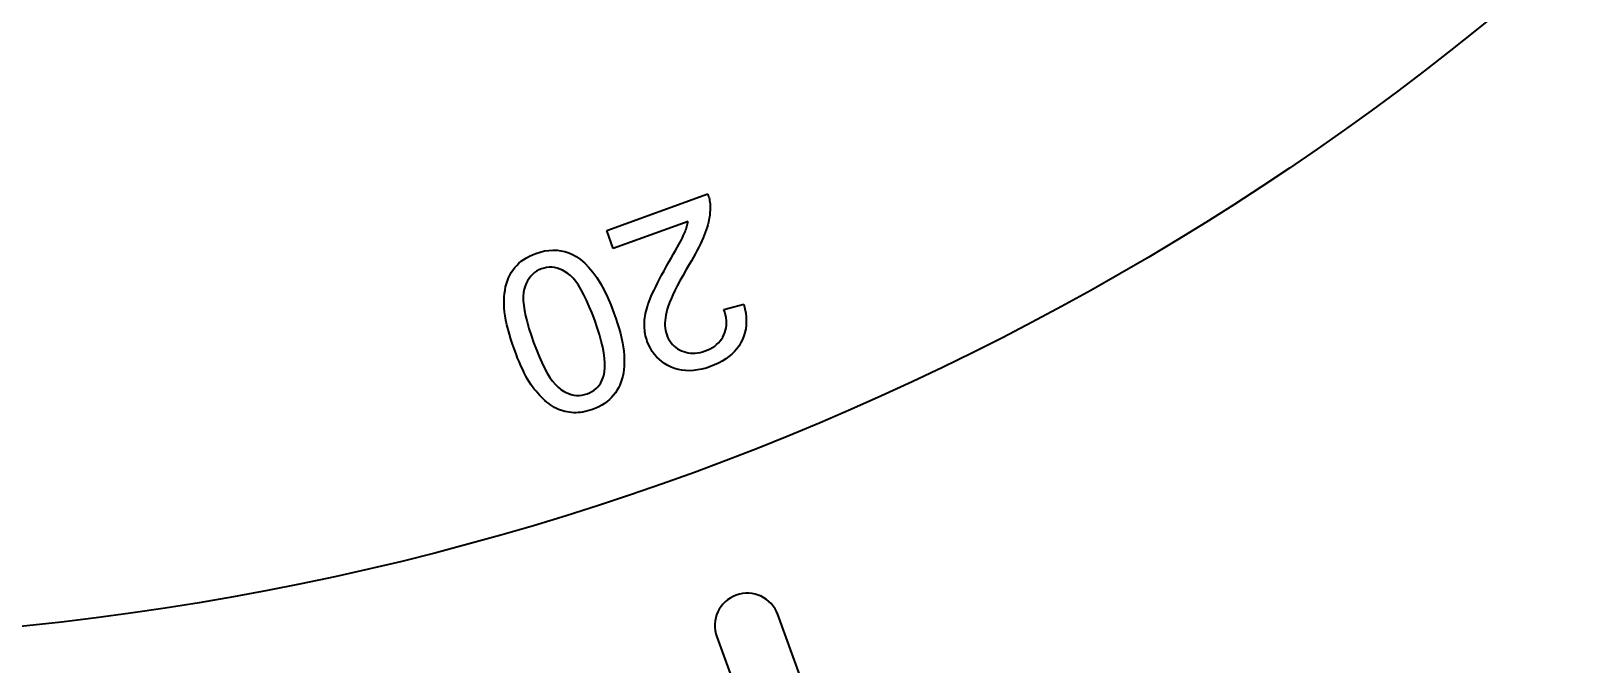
# Model space of a CAD drawing. Extents: x 0 to 297, y 0 to 210.
# Drawn here: x 227.31 to 251.05, y 55.63 to 65.37 of the extents above; entities that cross this region are included whole.
import ezdxf

# ---------------------------------------------------------------- set-up
doc = ezdxf.new("R2010")
doc.units = 0

msp = doc.modelspace()

# ---------------------------------------------------------------- linework, layer by layer
at = {"color": 7, "lineweight": 35, "ltscale": 0.041311}
msp.add_line((236.164, 62.297), (237.717, 62.862), dxfattribs=at)
at = {"color": 7, "lineweight": 35, "ltscale": 0.000552518}
msp.add_line((237.717, 62.862), (237.725, 62.841), dxfattribs=at)
at = {"color": 7, "lineweight": 35, "ltscale": 0.000547908}
msp.add_line((237.725, 62.841), (237.731, 62.82), dxfattribs=at)
at = {"color": 7, "lineweight": 35, "ltscale": 0.000544418}
msp.add_line((237.731, 62.82), (237.738, 62.799), dxfattribs=at)
at = {"color": 7, "lineweight": 35, "ltscale": 0.000542539}
msp.add_line((237.738, 62.799), (237.743, 62.778), dxfattribs=at)
at = {"color": 7, "lineweight": 35, "ltscale": 0.000540603}
msp.add_line((237.743, 62.778), (237.747, 62.757), dxfattribs=at)
at = {"color": 7, "lineweight": 35, "ltscale": 0.000540308}
msp.add_line((237.747, 62.757), (237.751, 62.736), dxfattribs=at)
at = {"color": 7, "lineweight": 35, "ltscale": 0.000540345}
msp.add_line((237.751, 62.736), (237.753, 62.714), dxfattribs=at)
at = {"color": 7, "lineweight": 35, "ltscale": 0.000541812}
msp.add_line((237.753, 62.714), (237.755, 62.693), dxfattribs=at)
at = {"color": 7, "lineweight": 35, "ltscale": 0.000543314}
msp.add_line((237.755, 62.693), (237.756, 62.671), dxfattribs=at)
at = {"color": 7, "lineweight": 35, "ltscale": 0.000981733}
msp.add_line((237.736, 62.464), (237.728, 62.425), dxfattribs=at)
at = {"color": 7, "lineweight": 35, "ltscale": 0.000963813}
msp.add_line((237.743, 62.502), (237.736, 62.464), dxfattribs=at)
at = {"color": 7, "lineweight": 35, "ltscale": 0.000948285}
msp.add_line((237.748, 62.539), (237.743, 62.502), dxfattribs=at)
at = {"color": 7, "lineweight": 35, "ltscale": 0.000932466}
msp.add_line((237.752, 62.576), (237.748, 62.539), dxfattribs=at)
at = {"color": 7, "lineweight": 35, "ltscale": 0.000919142}
msp.add_line((237.755, 62.613), (237.752, 62.576), dxfattribs=at)
at = {"color": 7, "lineweight": 35, "ltscale": 0.000906828}
msp.add_line((237.756, 62.649), (237.755, 62.613), dxfattribs=at)
at = {"color": 7, "lineweight": 35, "ltscale": 0.000545981}
msp.add_line((237.756, 62.671), (237.756, 62.649), dxfattribs=at)
at = {"color": 7, "lineweight": 35, "ltscale": 0.007375}
msp.add_line((236.265, 62.019), (236.164, 62.297), dxfattribs=at)
at = {"color": 7, "lineweight": 35, "ltscale": 0.030653}
msp.add_line((237.417, 62.439), (236.265, 62.019), dxfattribs=at)
at = {"color": 7, "lineweight": 35, "ltscale": 0.000754195}
msp.add_line((237.329, 62.188), (237.342, 62.215), dxfattribs=at)
at = {"color": 7, "lineweight": 35, "ltscale": 0.000630624}
msp.add_line((237.342, 62.215), (237.352, 62.238), dxfattribs=at)
at = {"color": 7, "lineweight": 35, "ltscale": 0.000565816}
msp.add_line((237.352, 62.238), (237.361, 62.259), dxfattribs=at)
at = {"color": 7, "lineweight": 35, "ltscale": 0.000556462}
msp.add_line((237.361, 62.259), (237.369, 62.28), dxfattribs=at)
at = {"color": 7, "lineweight": 35, "ltscale": 0.000547475}
msp.add_line((237.369, 62.28), (237.377, 62.3), dxfattribs=at)
at = {"color": 7, "lineweight": 35, "ltscale": 0.000539536}
msp.add_line((237.377, 62.3), (237.384, 62.321), dxfattribs=at)
at = {"color": 7, "lineweight": 35, "ltscale": 0.000531502}
msp.add_line((237.384, 62.321), (237.391, 62.341), dxfattribs=at)
at = {"color": 7, "lineweight": 35, "ltscale": 0.000522651}
msp.add_line((237.391, 62.341), (237.397, 62.361), dxfattribs=at)
at = {"color": 7, "lineweight": 35, "ltscale": 0.000514954}
msp.add_line((237.397, 62.361), (237.403, 62.38), dxfattribs=at)
at = {"color": 7, "lineweight": 35, "ltscale": 0.000508163}
msp.add_line((237.403, 62.38), (237.408, 62.4), dxfattribs=at)
at = {"color": 7, "lineweight": 35, "ltscale": 0.000499722}
msp.add_line((237.408, 62.4), (237.413, 62.42), dxfattribs=at)
at = {"color": 7, "lineweight": 35, "ltscale": 0.000493682}
msp.add_line((237.413, 62.42), (237.417, 62.439), dxfattribs=at)
at = {"color": 7, "lineweight": 35, "ltscale": 0.001164}
for p, q in [((237.664, 62.227), (237.646, 62.184)), ((236.345, 59.88), (236.322, 59.839)), ((236.239, 59.729), (236.205, 59.697))]:
    msp.add_line(p, q, dxfattribs=at)
at = {"color": 7, "lineweight": 35, "ltscale": 0.001103}
msp.add_line((237.68, 62.268), (237.664, 62.227), dxfattribs=at)
at = {"color": 7, "lineweight": 35, "ltscale": 0.001063}
for p, q in [((237.694, 62.308), (237.68, 62.268)), ((237.999, 60.957), (237.991, 60.999))]:
    msp.add_line(p, q, dxfattribs=at)
at = {"color": 7, "lineweight": 35, "ltscale": 0.001041}
for p, q in [((237.707, 62.347), (237.694, 62.308)), ((235.16, 61.708), (235.122, 61.692))]:
    msp.add_line(p, q, dxfattribs=at)
at = {"color": 7, "lineweight": 35, "ltscale": 0.00102}
msp.add_line((237.718, 62.387), (237.707, 62.347), dxfattribs=at)
at = {"color": 7, "lineweight": 35, "ltscale": 0.001001}
msp.add_line((237.728, 62.425), (237.718, 62.387), dxfattribs=at)
at = {"color": 7, "lineweight": 35, "ltscale": 0.001703}
msp.add_line((235.141, 61.967), (235.208, 61.983), dxfattribs=at)
at = {"color": 7, "lineweight": 35, "ltscale": 0.001646}
msp.add_line((235.208, 61.983), (235.273, 61.993), dxfattribs=at)
at = {"color": 7, "lineweight": 35, "ltscale": 0.001601}
for p, q in [((235.273, 61.993), (235.337, 61.997)), ((237.497, 61.888), (237.466, 61.832))]:
    msp.add_line(p, q, dxfattribs=at)
at = {"color": 7, "lineweight": 35, "ltscale": 0.001571}
msp.add_line((235.337, 61.997), (235.4, 61.995), dxfattribs=at)
at = {"color": 7, "lineweight": 35, "ltscale": 0.001554}
msp.add_line((235.4, 61.995), (235.461, 61.987), dxfattribs=at)
at = {"color": 7, "lineweight": 35, "ltscale": 0.001552}
msp.add_line((235.461, 61.987), (235.522, 61.973), dxfattribs=at)
at = {"color": 7, "lineweight": 35, "ltscale": 0.001564}
msp.add_line((235.522, 61.973), (235.581, 61.953), dxfattribs=at)
at = {"color": 7, "lineweight": 35, "ltscale": 0.001495}
msp.add_line((237.193, 61.938), (237.222, 61.99), dxfattribs=at)
at = {"color": 7, "lineweight": 35, "ltscale": 0.00137}
msp.add_line((237.222, 61.99), (237.249, 62.038), dxfattribs=at)
at = {"color": 7, "lineweight": 35, "ltscale": 0.001248}
msp.add_line((237.249, 62.038), (237.273, 62.082), dxfattribs=at)
at = {"color": 7, "lineweight": 35, "ltscale": 0.001123}
msp.add_line((237.273, 62.082), (237.294, 62.121), dxfattribs=at)
at = {"color": 7, "lineweight": 35, "ltscale": 0.001}
msp.add_line((237.294, 62.121), (237.313, 62.157), dxfattribs=at)
at = {"color": 7, "lineweight": 35, "ltscale": 0.00087714}
msp.add_line((237.313, 62.157), (237.329, 62.188), dxfattribs=at)
at = {"color": 7, "lineweight": 35, "ltscale": 0.001474}
for p, q in [((237.555, 61.994), (237.527, 61.942)), ((238.088, 60.397), (238.043, 60.359))]:
    msp.add_line(p, q, dxfattribs=at)
at = {"color": 7, "lineweight": 35, "ltscale": 0.001411}
msp.add_line((237.581, 62.044), (237.555, 61.994), dxfattribs=at)
at = {"color": 7, "lineweight": 35, "ltscale": 0.001349}
for p, q in [((237.604, 62.092), (237.581, 62.044)), ((235.024, 61.926), (235.074, 61.945))]:
    msp.add_line(p, q, dxfattribs=at)
at = {"color": 7, "lineweight": 35, "ltscale": 0.001286}
msp.add_line((237.626, 62.139), (237.604, 62.092), dxfattribs=at)
at = {"color": 7, "lineweight": 35, "ltscale": 0.001225}
msp.add_line((237.646, 62.184), (237.626, 62.139), dxfattribs=at)
at = {"color": 7, "lineweight": 35, "ltscale": 0.001159}
for p, q in [((234.75, 61.727), (234.781, 61.762)), ((234.697, 61.651), (234.723, 61.69))]:
    msp.add_line(p, q, dxfattribs=at)
at = {"color": 7, "lineweight": 35, "ltscale": 0.001168}
msp.add_line((234.781, 61.762), (234.815, 61.794), dxfattribs=at)
at = {"color": 7, "lineweight": 35, "ltscale": 0.001184}
msp.add_line((234.815, 61.794), (234.851, 61.825), dxfattribs=at)
at = {"color": 7, "lineweight": 35, "ltscale": 0.001206}
msp.add_line((234.851, 61.825), (234.89, 61.853), dxfattribs=at)
at = {"color": 7, "lineweight": 35, "ltscale": 0.001234}
for p, q in [((234.89, 61.853), (234.932, 61.879)), ((236.849, 61.288), (236.869, 61.333))]:
    msp.add_line(p, q, dxfattribs=at)
at = {"color": 7, "lineweight": 35, "ltscale": 0.001269}
msp.add_line((234.932, 61.879), (234.976, 61.904), dxfattribs=at)
at = {"color": 7, "lineweight": 35, "ltscale": 0.001306}
msp.add_line((234.976, 61.904), (235.024, 61.926), dxfattribs=at)
at = {"color": 7, "lineweight": 35, "ltscale": 0.001771}
msp.add_line((235.074, 61.945), (235.141, 61.967), dxfattribs=at)
at = {"color": 7, "lineweight": 35, "ltscale": 0.001006}
for p, q in [((235.28, 61.732), (235.24, 61.729)), ((235.053, 61.65), (235.023, 61.623)), ((235.086, 61.673), (235.053, 61.65))]:
    msp.add_line(p, q, dxfattribs=at)
at = {"color": 7, "lineweight": 35, "ltscale": 0.001005}
msp.add_line((235.32, 61.732), (235.28, 61.732), dxfattribs=at)
at = {"color": 7, "lineweight": 35, "ltscale": 0.001015}
for p, q in [((235.361, 61.727), (235.32, 61.732)), ((235.701, 59.762), (235.742, 59.762))]:
    msp.add_line(p, q, dxfattribs=at)
at = {"color": 7, "lineweight": 35, "ltscale": 0.001591}
msp.add_line((235.581, 61.953), (235.639, 61.928), dxfattribs=at)
at = {"color": 7, "lineweight": 35, "ltscale": 0.001632}
msp.add_line((235.639, 61.928), (235.696, 61.896), dxfattribs=at)
at = {"color": 7, "lineweight": 35, "ltscale": 0.002032}
msp.add_line((235.696, 61.896), (235.763, 61.85), dxfattribs=at)
at = {"color": 7, "lineweight": 35, "ltscale": 0.002132}
msp.add_line((235.763, 61.85), (235.828, 61.794), dxfattribs=at)
at = {"color": 7, "lineweight": 35, "ltscale": 0.002251}
msp.add_line((235.828, 61.794), (235.891, 61.73), dxfattribs=at)
at = {"color": 7, "lineweight": 35, "ltscale": 0.002001}
msp.add_line((237.046, 61.678), (237.085, 61.748), dxfattribs=at)
at = {"color": 7, "lineweight": 35, "ltscale": 0.002111}
msp.add_line((237.085, 61.748), (237.126, 61.821), dxfattribs=at)
at = {"color": 7, "lineweight": 35, "ltscale": 0.001741}
msp.add_line((237.126, 61.821), (237.161, 61.882), dxfattribs=at)
at = {"color": 7, "lineweight": 35, "ltscale": 0.001618}
for p, q in [((237.161, 61.882), (237.193, 61.938)), ((237.941, 60.29), (237.884, 60.259))]:
    msp.add_line(p, q, dxfattribs=at)
at = {"color": 7, "lineweight": 35, "ltscale": 0.002562}
msp.add_line((237.432, 61.775), (237.38, 61.686), dxfattribs=at)
at = {"color": 7, "lineweight": 35, "ltscale": 0.001665}
for p, q in [((237.466, 61.832), (237.432, 61.775)), ((238.289, 61.095), (238.301, 61.029))]:
    msp.add_line(p, q, dxfattribs=at)
at = {"color": 7, "lineweight": 35, "ltscale": 0.001537}
msp.add_line((237.527, 61.942), (237.497, 61.888), dxfattribs=at)
at = {"color": 7, "lineweight": 35, "ltscale": 0.001208}
msp.add_line((234.623, 61.478), (234.638, 61.524), dxfattribs=at)
at = {"color": 7, "lineweight": 35, "ltscale": 0.00119}
msp.add_line((234.638, 61.524), (234.655, 61.568), dxfattribs=at)
at = {"color": 7, "lineweight": 35, "ltscale": 0.001175}
msp.add_line((234.655, 61.568), (234.675, 61.61), dxfattribs=at)
at = {"color": 7, "lineweight": 35, "ltscale": 0.001166}
for p, q in [((234.675, 61.61), (234.697, 61.651)), ((234.999, 59.932), (234.974, 59.971))]:
    msp.add_line(p, q, dxfattribs=at)
at = {"color": 7, "lineweight": 35, "ltscale": 0.001155}
for p, q in [((234.723, 61.69), (234.75, 61.727)), ((236.269, 59.764), (236.239, 59.729))]:
    msp.add_line(p, q, dxfattribs=at)
at = {"color": 7, "lineweight": 35, "ltscale": 0.001112}
msp.add_line((234.948, 61.524), (234.928, 61.484), dxfattribs=at)
at = {"color": 7, "lineweight": 35, "ltscale": 0.00107}
msp.add_line((234.97, 61.561), (234.948, 61.524), dxfattribs=at)
at = {"color": 7, "lineweight": 35, "ltscale": 0.001038}
msp.add_line((234.995, 61.594), (234.97, 61.561), dxfattribs=at)
at = {"color": 7, "lineweight": 35, "ltscale": 0.001016}
msp.add_line((235.023, 61.623), (234.995, 61.594), dxfattribs=at)
at = {"color": 7, "lineweight": 35, "ltscale": 0.001019}
msp.add_line((235.122, 61.692), (235.086, 61.673), dxfattribs=at)
at = {"color": 7, "lineweight": 35, "ltscale": 0.001042}
for p, q in [((235.2, 61.721), (235.16, 61.708)), ((235.104, 59.795), (235.078, 59.827)), ((235.62, 59.776), (235.661, 59.767))]:
    msp.add_line(p, q, dxfattribs=at)
at = {"color": 7, "lineweight": 35, "ltscale": 0.001018}
for p, q in [((235.24, 61.729), (235.2, 61.721)), ((235.131, 59.765), (235.104, 59.795)), ((235.742, 59.762), (235.783, 59.766))]:
    msp.add_line(p, q, dxfattribs=at)
at = {"color": 7, "lineweight": 35, "ltscale": 0.001037}
for p, q in [((235.401, 61.718), (235.361, 61.727)), ((235.863, 59.786), (235.902, 59.802))]:
    msp.add_line(p, q, dxfattribs=at)
at = {"color": 7, "lineweight": 35, "ltscale": 0.001068}
msp.add_line((235.442, 61.704), (235.401, 61.718), dxfattribs=at)
at = {"color": 7, "lineweight": 35, "ltscale": 0.001109}
msp.add_line((235.482, 61.687), (235.442, 61.704), dxfattribs=at)
at = {"color": 7, "lineweight": 35, "ltscale": 0.00116}
msp.add_line((235.523, 61.665), (235.482, 61.687), dxfattribs=at)
at = {"color": 7, "lineweight": 35, "ltscale": 0.001217}
msp.add_line((235.564, 61.638), (235.523, 61.665), dxfattribs=at)
at = {"color": 7, "lineweight": 35, "ltscale": 0.001314}
msp.add_line((235.605, 61.606), (235.564, 61.638), dxfattribs=at)
at = {"color": 7, "lineweight": 35, "ltscale": 0.001463}
for p, q in [((235.646, 61.564), (235.605, 61.606)), ((237.378, 60.144), (237.32, 60.15))]:
    msp.add_line(p, q, dxfattribs=at)
at = {"color": 7, "lineweight": 35, "ltscale": 0.001626}
msp.add_line((235.688, 61.514), (235.646, 61.564), dxfattribs=at)
at = {"color": 7, "lineweight": 35, "ltscale": 0.001802}
for p, q in [((235.729, 61.455), (235.688, 61.514)), ((235.292, 60.038), (235.333, 59.979))]:
    msp.add_line(p, q, dxfattribs=at)
at = {"color": 7, "lineweight": 35, "ltscale": 0.002386}
msp.add_line((235.891, 61.73), (235.952, 61.657), dxfattribs=at)
at = {"color": 7, "lineweight": 35, "ltscale": 0.002536}
msp.add_line((235.952, 61.657), (236.011, 61.574), dxfattribs=at)
at = {"color": 7, "lineweight": 35, "ltscale": 0.002697}
msp.add_line((236.011, 61.574), (236.068, 61.483), dxfattribs=at)
at = {"color": 7, "lineweight": 35, "ltscale": 0.00167}
msp.add_line((236.945, 61.489), (236.976, 61.549), dxfattribs=at)
at = {"color": 7, "lineweight": 35, "ltscale": 0.00178}
msp.add_line((236.976, 61.549), (237.009, 61.612), dxfattribs=at)
at = {"color": 7, "lineweight": 35, "ltscale": 0.00189}
msp.add_line((237.009, 61.612), (237.046, 61.678), dxfattribs=at)
at = {"color": 7, "lineweight": 35, "ltscale": 0.002126}
msp.add_line((237.289, 61.522), (237.249, 61.447), dxfattribs=at)
at = {"color": 7, "lineweight": 35, "ltscale": 0.002271}
msp.add_line((237.332, 61.602), (237.289, 61.522), dxfattribs=at)
at = {"color": 7, "lineweight": 35, "ltscale": 0.002416}
msp.add_line((237.38, 61.686), (237.332, 61.602), dxfattribs=at)
at = {"color": 7, "lineweight": 35, "ltscale": 0.001362}
msp.add_line((234.586, 61.222), (234.588, 61.277), dxfattribs=at)
at = {"color": 7, "lineweight": 35, "ltscale": 0.001324}
for p, q in [((234.588, 61.277), (234.593, 61.33)), ((236.432, 60.213), (236.427, 60.16))]:
    msp.add_line(p, q, dxfattribs=at)
at = {"color": 7, "lineweight": 35, "ltscale": 0.00129}
msp.add_line((234.593, 61.33), (234.601, 61.381), dxfattribs=at)
at = {"color": 7, "lineweight": 35, "ltscale": 0.001258}
for p, q in [((234.601, 61.381), (234.61, 61.43)), ((236.42, 60.109), (236.41, 60.06))]:
    msp.add_line(p, q, dxfattribs=at)
at = {"color": 7, "lineweight": 35, "ltscale": 0.001231}
msp.add_line((234.61, 61.43), (234.623, 61.478), dxfattribs=at)
at = {"color": 7, "lineweight": 35, "ltscale": 0.001465}
msp.add_line((234.886, 61.343), (234.881, 61.284), dxfattribs=at)
at = {"color": 7, "lineweight": 35, "ltscale": 0.001627}
msp.add_line((234.881, 61.284), (234.882, 61.219), dxfattribs=at)
at = {"color": 7, "lineweight": 35, "ltscale": 0.001317}
msp.add_line((234.896, 61.394), (234.886, 61.343), dxfattribs=at)
at = {"color": 7, "lineweight": 35, "ltscale": 0.00122}
msp.add_line((234.911, 61.441), (234.896, 61.394), dxfattribs=at)
at = {"color": 7, "lineweight": 35, "ltscale": 0.001162}
msp.add_line((234.928, 61.484), (234.911, 61.441), dxfattribs=at)
at = {"color": 7, "lineweight": 35, "ltscale": 0.001985}
msp.add_line((235.771, 61.387), (235.729, 61.455), dxfattribs=at)
at = {"color": 7, "lineweight": 35, "ltscale": 0.002176}
msp.add_line((235.812, 61.311), (235.771, 61.387), dxfattribs=at)
at = {"color": 7, "lineweight": 35, "ltscale": 0.002371}
msp.add_line((235.854, 61.225), (235.812, 61.311), dxfattribs=at)
at = {"color": 7, "lineweight": 35, "ltscale": 0.002868}
msp.add_line((236.068, 61.483), (236.123, 61.382), dxfattribs=at)
at = {"color": 7, "lineweight": 35, "ltscale": 0.003047}
msp.add_line((236.123, 61.382), (236.176, 61.272), dxfattribs=at)
at = {"color": 7, "lineweight": 35, "ltscale": 0.003233}
msp.add_line((236.176, 61.272), (236.227, 61.153), dxfattribs=at)
at = {"color": 7, "lineweight": 35, "ltscale": 0.001125}
msp.add_line((236.832, 61.246), (236.849, 61.288), dxfattribs=at)
at = {"color": 7, "lineweight": 35, "ltscale": 0.001342}
for p, q in [((236.869, 61.333), (236.892, 61.381)), ((235.997, 59.566), (235.947, 59.547))]:
    msp.add_line(p, q, dxfattribs=at)
at = {"color": 7, "lineweight": 35, "ltscale": 0.001452}
for p, q in [((236.892, 61.381), (236.917, 61.434)), ((236.81, 60.537), (236.788, 60.591))]:
    msp.add_line(p, q, dxfattribs=at)
at = {"color": 7, "lineweight": 35, "ltscale": 0.00156}
msp.add_line((236.917, 61.434), (236.945, 61.489), dxfattribs=at)
at = {"color": 7, "lineweight": 35, "ltscale": 0.001696}
msp.add_line((237.182, 61.31), (237.154, 61.248), dxfattribs=at)
at = {"color": 7, "lineweight": 35, "ltscale": 0.001839}
for p, q in [((237.213, 61.376), (237.182, 61.31)), ((236.374, 60.713), (236.392, 60.642))]:
    msp.add_line(p, q, dxfattribs=at)
at = {"color": 7, "lineweight": 35, "ltscale": 0.001982}
msp.add_line((237.249, 61.447), (237.213, 61.376), dxfattribs=at)
at = {"color": 7, "lineweight": 35, "ltscale": 0.001403}
for p, q in [((234.586, 61.166), (234.586, 61.222)), ((238.228, 60.574), (238.199, 60.526))]:
    msp.add_line(p, q, dxfattribs=at)
at = {"color": 7, "lineweight": 35, "ltscale": 0.001458}
for p, q in [((234.589, 61.108), (234.586, 61.166)), ((238.307, 60.844), (238.301, 60.786))]:
    msp.add_line(p, q, dxfattribs=at)
at = {"color": 7, "lineweight": 35, "ltscale": 0.001528}
msp.add_line((234.595, 61.047), (234.589, 61.108), dxfattribs=at)
at = {"color": 7, "lineweight": 35, "ltscale": 0.0016}
msp.add_line((234.604, 60.984), (234.595, 61.047), dxfattribs=at)
at = {"color": 7, "lineweight": 35, "ltscale": 0.001801}
msp.add_line((234.882, 61.219), (234.888, 61.147), dxfattribs=at)
at = {"color": 7, "lineweight": 35, "ltscale": 0.001984}
msp.add_line((234.888, 61.147), (234.9, 61.069), dxfattribs=at)
at = {"color": 7, "lineweight": 35, "ltscale": 0.002174}
for p, q in [((234.9, 61.069), (234.917, 60.984)), ((236.276, 61.026), (236.305, 60.944))]:
    msp.add_line(p, q, dxfattribs=at)
at = {"color": 7, "lineweight": 35, "ltscale": 0.00257}
msp.add_line((235.896, 61.132), (235.854, 61.225), dxfattribs=at)
at = {"color": 7, "lineweight": 35, "ltscale": 0.002772}
msp.add_line((235.938, 61.029), (235.896, 61.132), dxfattribs=at)
at = {"color": 7, "lineweight": 35, "ltscale": 0.002975}
msp.add_line((235.98, 60.918), (235.938, 61.029), dxfattribs=at)
at = {"color": 7, "lineweight": 35, "ltscale": 0.003424}
msp.add_line((236.227, 61.153), (236.276, 61.026), dxfattribs=at)
at = {"color": 7, "lineweight": 35, "ltscale": 0.000875224}
msp.add_line((236.756, 60.988), (236.763, 61.022), dxfattribs=at)
at = {"color": 7, "lineweight": 35, "ltscale": 0.000903591}
msp.add_line((236.763, 61.022), (236.771, 61.057), dxfattribs=at)
at = {"color": 7, "lineweight": 35, "ltscale": 0.000932289}
msp.add_line((236.771, 61.057), (236.78, 61.093), dxfattribs=at)
at = {"color": 7, "lineweight": 35, "ltscale": 0.000961519}
msp.add_line((236.78, 61.093), (236.791, 61.13), dxfattribs=at)
at = {"color": 7, "lineweight": 35, "ltscale": 0.00099304}
msp.add_line((236.791, 61.13), (236.803, 61.168), dxfattribs=at)
at = {"color": 7, "lineweight": 35, "ltscale": 0.001023}
msp.add_line((236.803, 61.168), (236.817, 61.207), dxfattribs=at)
at = {"color": 7, "lineweight": 35, "ltscale": 0.001056}
msp.add_line((236.817, 61.207), (236.832, 61.246), dxfattribs=at)
at = {"color": 7, "lineweight": 35, "ltscale": 0.001137}
msp.add_line((237.083, 61.043), (237.073, 60.998), dxfattribs=at)
at = {"color": 7, "lineweight": 35, "ltscale": 0.001185}
msp.add_line((237.095, 61.089), (237.083, 61.043), dxfattribs=at)
at = {"color": 7, "lineweight": 35, "ltscale": 0.001279}
msp.add_line((237.111, 61.137), (237.095, 61.089), dxfattribs=at)
at = {"color": 7, "lineweight": 35, "ltscale": 0.001415}
msp.add_line((237.131, 61.19), (237.111, 61.137), dxfattribs=at)
at = {"color": 7, "lineweight": 35, "ltscale": 0.001555}
msp.add_line((237.154, 61.248), (237.131, 61.19), dxfattribs=at)
at = {"color": 7, "lineweight": 35, "ltscale": 0.007929}
msp.add_line((237.966, 61.085), (238.273, 61.163), dxfattribs=at)
at = {"color": 7, "lineweight": 35, "ltscale": 0.001152}
for p, q in [((237.98, 61.041), (237.966, 61.085)), ((236.297, 59.8), (236.269, 59.764))]:
    msp.add_line(p, q, dxfattribs=at)
at = {"color": 7, "lineweight": 35, "ltscale": 0.001105}
msp.add_line((237.991, 60.999), (237.98, 61.041), dxfattribs=at)
at = {"color": 7, "lineweight": 35, "ltscale": 0.001736}
msp.add_line((238.273, 61.163), (238.289, 61.095), dxfattribs=at)
at = {"color": 7, "lineweight": 35, "ltscale": 0.001602}
msp.add_line((238.301, 61.029), (238.307, 60.966), dxfattribs=at)
at = {"color": 7, "lineweight": 35, "ltscale": 0.001674}
msp.add_line((234.615, 60.918), (234.604, 60.984), dxfattribs=at)
at = {"color": 7, "lineweight": 35, "ltscale": 0.001751}
msp.add_line((234.63, 60.849), (234.615, 60.918), dxfattribs=at)
at = {"color": 7, "lineweight": 35, "ltscale": 0.001829}
msp.add_line((234.647, 60.778), (234.63, 60.849), dxfattribs=at)
at = {"color": 7, "lineweight": 35, "ltscale": 0.002366}
msp.add_line((234.917, 60.984), (234.94, 60.892), dxfattribs=at)
at = {"color": 7, "lineweight": 35, "ltscale": 0.002564}
msp.add_line((234.94, 60.892), (234.968, 60.793), dxfattribs=at)
at = {"color": 7, "lineweight": 35, "ltscale": 0.002765}
msp.add_line((234.968, 60.793), (235.002, 60.688), dxfattribs=at)
at = {"color": 7, "lineweight": 35, "ltscale": 0.002982}
msp.add_line((236.019, 60.805), (235.98, 60.918), dxfattribs=at)
at = {"color": 7, "lineweight": 35, "ltscale": 0.00279}
msp.add_line((236.053, 60.699), (236.019, 60.805), dxfattribs=at)
at = {"color": 7, "lineweight": 35, "ltscale": 0.002088}
msp.add_line((236.305, 60.944), (236.331, 60.864), dxfattribs=at)
at = {"color": 7, "lineweight": 35, "ltscale": 0.002004}
msp.add_line((236.331, 60.864), (236.354, 60.787), dxfattribs=at)
at = {"color": 7, "lineweight": 35, "ltscale": 0.001921}
msp.add_line((236.354, 60.787), (236.374, 60.713), dxfattribs=at)
at = {"color": 7, "lineweight": 35, "ltscale": 0.000782609}
msp.add_line((236.744, 60.858), (236.745, 60.889), dxfattribs=at)
at = {"color": 7, "lineweight": 35, "ltscale": 0.000773916}
msp.add_line((236.744, 60.827), (236.744, 60.858), dxfattribs=at)
at = {"color": 7, "lineweight": 35, "ltscale": 0.000766345}
msp.add_line((236.746, 60.797), (236.744, 60.827), dxfattribs=at)
at = {"color": 7, "lineweight": 35, "ltscale": 0.000798739}
msp.add_line((236.745, 60.889), (236.747, 60.921), dxfattribs=at)
at = {"color": 7, "lineweight": 35, "ltscale": 0.000760463}
msp.add_line((236.748, 60.766), (236.746, 60.797), dxfattribs=at)
at = {"color": 7, "lineweight": 35, "ltscale": 0.000822953}
msp.add_line((236.747, 60.921), (236.751, 60.954), dxfattribs=at)
at = {"color": 7, "lineweight": 35, "ltscale": 0.000848573}
msp.add_line((236.751, 60.954), (236.756, 60.988), dxfattribs=at)
at = {"color": 7, "lineweight": 35, "ltscale": 0.001009}
msp.add_line((237.062, 60.914), (237.059, 60.873), dxfattribs=at)
at = {"color": 7, "lineweight": 35, "ltscale": 0.000972902}
msp.add_line((237.059, 60.873), (237.06, 60.835), dxfattribs=at)
at = {"color": 7, "lineweight": 35, "ltscale": 0.000941009}
msp.add_line((237.06, 60.835), (237.063, 60.797), dxfattribs=at)
at = {"color": 7, "lineweight": 35, "ltscale": 0.001048}
msp.add_line((237.066, 60.955), (237.062, 60.914), dxfattribs=at)
at = {"color": 7, "lineweight": 35, "ltscale": 0.000914192}
msp.add_line((237.063, 60.797), (237.068, 60.761), dxfattribs=at)
at = {"color": 7, "lineweight": 35, "ltscale": 0.001091}
msp.add_line((237.073, 60.998), (237.066, 60.955), dxfattribs=at)
at = {"color": 7, "lineweight": 35, "ltscale": 0.000937398}
msp.add_line((237.991, 60.763), (237.999, 60.8), dxfattribs=at)
at = {"color": 7, "lineweight": 35, "ltscale": 0.001025}
msp.add_line((238.004, 60.916), (237.999, 60.957), dxfattribs=at)
at = {"color": 7, "lineweight": 35, "ltscale": 0.000950383}
msp.add_line((237.999, 60.8), (238.004, 60.838), dxfattribs=at)
at = {"color": 7, "lineweight": 35, "ltscale": 0.000994541}
msp.add_line((238.005, 60.876), (238.004, 60.916), dxfattribs=at)
at = {"color": 7, "lineweight": 35, "ltscale": 0.000968077}
msp.add_line((238.004, 60.838), (238.005, 60.876), dxfattribs=at)
at = {"color": 7, "lineweight": 35, "ltscale": 0.001428}
msp.add_line((238.301, 60.786), (238.289, 60.73), dxfattribs=at)
at = {"color": 7, "lineweight": 35, "ltscale": 0.001546}
msp.add_line((238.307, 60.966), (238.31, 60.904), dxfattribs=at)
at = {"color": 7, "lineweight": 35, "ltscale": 0.001497}
msp.add_line((238.31, 60.904), (238.307, 60.844), dxfattribs=at)
at = {"color": 7, "lineweight": 35, "ltscale": 0.001909}
msp.add_line((234.667, 60.704), (234.647, 60.778), dxfattribs=at)
at = {"color": 7, "lineweight": 35, "ltscale": 0.001991}
msp.add_line((234.69, 60.628), (234.667, 60.704), dxfattribs=at)
at = {"color": 7, "lineweight": 35, "ltscale": 0.002073}
msp.add_line((234.716, 60.549), (234.69, 60.628), dxfattribs=at)
at = {"color": 7, "lineweight": 35, "ltscale": 0.002158}
msp.add_line((234.744, 60.468), (234.716, 60.549), dxfattribs=at)
at = {"color": 7, "lineweight": 35, "ltscale": 0.002967}
msp.add_line((235.002, 60.688), (235.041, 60.576), dxfattribs=at)
at = {"color": 7, "lineweight": 35, "ltscale": 0.002983}
msp.add_line((235.041, 60.576), (235.083, 60.464), dxfattribs=at)
at = {"color": 7, "lineweight": 35, "ltscale": 0.002602}
msp.add_line((236.081, 60.598), (236.053, 60.699), dxfattribs=at)
at = {"color": 7, "lineweight": 35, "ltscale": 0.002417}
msp.add_line((236.103, 60.504), (236.081, 60.598), dxfattribs=at)
at = {"color": 7, "lineweight": 35, "ltscale": 0.001759}
msp.add_line((236.392, 60.642), (236.406, 60.573), dxfattribs=at)
at = {"color": 7, "lineweight": 35, "ltscale": 0.001681}
msp.add_line((236.406, 60.573), (236.418, 60.507), dxfattribs=at)
at = {"color": 7, "lineweight": 35, "ltscale": 0.000755487}
msp.add_line((236.752, 60.736), (236.748, 60.766), dxfattribs=at)
at = {"color": 7, "lineweight": 35, "ltscale": 0.000751305}
msp.add_line((236.757, 60.707), (236.752, 60.736), dxfattribs=at)
at = {"color": 7, "lineweight": 35, "ltscale": 0.000749237}
msp.add_line((236.763, 60.677), (236.757, 60.707), dxfattribs=at)
at = {"color": 7, "lineweight": 35, "ltscale": 0.000747839}
msp.add_line((236.77, 60.648), (236.763, 60.677), dxfattribs=at)
at = {"color": 7, "lineweight": 35, "ltscale": 0.000747503}
msp.add_line((236.779, 60.62), (236.77, 60.648), dxfattribs=at)
at = {"color": 7, "lineweight": 35, "ltscale": 0.000749473}
msp.add_line((236.788, 60.591), (236.779, 60.62), dxfattribs=at)
at = {"color": 7, "lineweight": 35, "ltscale": 0.00089229}
msp.add_line((237.068, 60.761), (237.076, 60.726), dxfattribs=at)
at = {"color": 7, "lineweight": 35, "ltscale": 0.000875866}
msp.add_line((237.076, 60.726), (237.087, 60.693), dxfattribs=at)
at = {"color": 7, "lineweight": 35, "ltscale": 0.000898546}
msp.add_line((237.087, 60.693), (237.101, 60.659), dxfattribs=at)
at = {"color": 7, "lineweight": 35, "ltscale": 0.00087449}
msp.add_line((237.101, 60.659), (237.116, 60.628), dxfattribs=at)
at = {"color": 7, "lineweight": 35, "ltscale": 0.000857136}
msp.add_line((237.116, 60.628), (237.134, 60.599), dxfattribs=at)
at = {"color": 7, "lineweight": 35, "ltscale": 0.000843223}
msp.add_line((237.134, 60.599), (237.153, 60.571), dxfattribs=at)
at = {"color": 7, "lineweight": 35, "ltscale": 0.000837589}
msp.add_line((237.153, 60.571), (237.175, 60.546), dxfattribs=at)
at = {"color": 7, "lineweight": 35, "ltscale": 0.000835943}
msp.add_line((237.175, 60.546), (237.199, 60.522), dxfattribs=at)
at = {"color": 7, "lineweight": 35, "ltscale": 0.000956514}
msp.add_line((237.824, 60.522), (237.854, 60.546), dxfattribs=at)
at = {"color": 7, "lineweight": 35, "ltscale": 0.000938816}
msp.add_line((237.854, 60.546), (237.881, 60.572), dxfattribs=at)
at = {"color": 7, "lineweight": 35, "ltscale": 0.000927792}
msp.add_line((237.881, 60.572), (237.906, 60.599), dxfattribs=at)
at = {"color": 7, "lineweight": 35, "ltscale": 0.000922191}
msp.add_line((237.906, 60.599), (237.928, 60.629), dxfattribs=at)
at = {"color": 7, "lineweight": 35, "ltscale": 0.000923925}
msp.add_line((237.928, 60.629), (237.948, 60.66), dxfattribs=at)
at = {"color": 7, "lineweight": 35, "ltscale": 0.000933618}
msp.add_line((237.948, 60.66), (237.965, 60.693), dxfattribs=at)
at = {"color": 7, "lineweight": 35, "ltscale": 0.00093701}
msp.add_line((237.965, 60.693), (237.98, 60.728), dxfattribs=at)
at = {"color": 7, "lineweight": 35, "ltscale": 0.000933361}
msp.add_line((237.98, 60.728), (237.991, 60.763), dxfattribs=at)
at = {"color": 7, "lineweight": 35, "ltscale": 0.0014}
msp.add_line((238.253, 60.624), (238.228, 60.574), dxfattribs=at)
at = {"color": 7, "lineweight": 35, "ltscale": 0.001399}
msp.add_line((238.273, 60.676), (238.253, 60.624), dxfattribs=at)
at = {"color": 7, "lineweight": 35, "ltscale": 0.001408}
msp.add_line((238.289, 60.73), (238.273, 60.676), dxfattribs=at)
at = {"color": 7, "lineweight": 35, "ltscale": 0.001821}
msp.add_line((234.77, 60.4), (234.744, 60.468), dxfattribs=at)
at = {"color": 7, "lineweight": 35, "ltscale": 0.001745}
msp.add_line((234.795, 60.335), (234.77, 60.4), dxfattribs=at)
at = {"color": 7, "lineweight": 35, "ltscale": 0.001669}
msp.add_line((234.821, 60.273), (234.795, 60.335), dxfattribs=at)
at = {"color": 7, "lineweight": 35, "ltscale": 0.002778}
msp.add_line((235.083, 60.464), (235.125, 60.361), dxfattribs=at)
at = {"color": 7, "lineweight": 35, "ltscale": 0.002575}
msp.add_line((235.125, 60.361), (235.167, 60.267), dxfattribs=at)
at = {"color": 7, "lineweight": 35, "ltscale": 0.002236}
msp.add_line((236.12, 60.417), (236.103, 60.504), dxfattribs=at)
at = {"color": 7, "lineweight": 35, "ltscale": 0.00206}
msp.add_line((236.131, 60.335), (236.12, 60.417), dxfattribs=at)
at = {"color": 7, "lineweight": 35, "ltscale": 0.001891}
msp.add_line((236.137, 60.259), (236.131, 60.335), dxfattribs=at)
at = {"color": 7, "lineweight": 35, "ltscale": 0.001605}
msp.add_line((236.418, 60.507), (236.426, 60.443), dxfattribs=at)
at = {"color": 7, "lineweight": 35, "ltscale": 0.001532}
msp.add_line((236.426, 60.443), (236.432, 60.382), dxfattribs=at)
at = {"color": 7, "lineweight": 35, "ltscale": 0.00146}
msp.add_line((236.432, 60.382), (236.435, 60.324), dxfattribs=at)
at = {"color": 7, "lineweight": 35, "ltscale": 0.001405}
msp.add_line((236.435, 60.324), (236.435, 60.268), dxfattribs=at)
at = {"color": 7, "lineweight": 35, "ltscale": 0.001413}
msp.add_line((236.835, 60.487), (236.81, 60.537), dxfattribs=at)
at = {"color": 7, "lineweight": 35, "ltscale": 0.001381}
msp.add_line((236.864, 60.439), (236.835, 60.487), dxfattribs=at)
at = {"color": 7, "lineweight": 35, "ltscale": 0.001358}
msp.add_line((236.895, 60.395), (236.864, 60.439), dxfattribs=at)
at = {"color": 7, "lineweight": 35, "ltscale": 0.001346}
msp.add_line((236.93, 60.354), (236.895, 60.395), dxfattribs=at)
at = {"color": 7, "lineweight": 35, "ltscale": 0.001343}
msp.add_line((236.969, 60.317), (236.93, 60.354), dxfattribs=at)
at = {"color": 7, "lineweight": 35, "ltscale": 0.00135}
msp.add_line((237.01, 60.282), (236.969, 60.317), dxfattribs=at)
at = {"color": 7, "lineweight": 35, "ltscale": 0.000841112}
msp.add_line((237.199, 60.522), (237.225, 60.501), dxfattribs=at)
at = {"color": 7, "lineweight": 35, "ltscale": 0.000852439}
msp.add_line((237.225, 60.501), (237.253, 60.481), dxfattribs=at)
at = {"color": 7, "lineweight": 35, "ltscale": 0.000869711}
msp.add_line((237.253, 60.481), (237.283, 60.464), dxfattribs=at)
at = {"color": 7, "lineweight": 35, "ltscale": 0.000891468}
msp.add_line((237.283, 60.464), (237.315, 60.448), dxfattribs=at)
at = {"color": 7, "lineweight": 35, "ltscale": 0.000897659}
msp.add_line((237.315, 60.448), (237.348, 60.435), dxfattribs=at)
at = {"color": 7, "lineweight": 35, "ltscale": 0.000889187}
msp.add_line((237.348, 60.435), (237.382, 60.425), dxfattribs=at)
at = {"color": 7, "lineweight": 35, "ltscale": 0.00088652}
msp.add_line((237.382, 60.425), (237.417, 60.417), dxfattribs=at)
at = {"color": 7, "lineweight": 35, "ltscale": 0.000889829}
msp.add_line((237.417, 60.417), (237.452, 60.413), dxfattribs=at)
at = {"color": 7, "lineweight": 35, "ltscale": 0.000899216}
msp.add_line((237.452, 60.413), (237.488, 60.411), dxfattribs=at)
at = {"color": 7, "lineweight": 35, "ltscale": 0.00091457}
msp.add_line((237.488, 60.411), (237.525, 60.412), dxfattribs=at)
at = {"color": 7, "lineweight": 35, "ltscale": 0.000936289}
msp.add_line((237.525, 60.412), (237.562, 60.417), dxfattribs=at)
at = {"color": 7, "lineweight": 35, "ltscale": 0.000962637}
msp.add_line((237.562, 60.417), (237.6, 60.424), dxfattribs=at)
at = {"color": 7, "lineweight": 35, "ltscale": 0.00099408}
msp.add_line((237.6, 60.424), (237.638, 60.434), dxfattribs=at)
at = {"color": 7, "lineweight": 35, "ltscale": 0.001029}
msp.add_line((237.638, 60.434), (237.677, 60.447), dxfattribs=at)
at = {"color": 7, "lineweight": 35, "ltscale": 0.001087}
msp.add_line((237.677, 60.447), (237.718, 60.463), dxfattribs=at)
at = {"color": 7, "lineweight": 35, "ltscale": 0.001047}
msp.add_line((237.718, 60.463), (237.756, 60.481), dxfattribs=at)
at = {"color": 7, "lineweight": 35, "ltscale": 0.001011}
msp.add_line((237.756, 60.481), (237.791, 60.501), dxfattribs=at)
at = {"color": 7, "lineweight": 35, "ltscale": 0.000981777}
msp.add_line((237.791, 60.501), (237.824, 60.522), dxfattribs=at)
at = {"color": 7, "lineweight": 35, "ltscale": 0.001562}
msp.add_line((237.994, 60.323), (237.941, 60.29), dxfattribs=at)
at = {"color": 7, "lineweight": 35, "ltscale": 0.001514}
msp.add_line((238.043, 60.359), (237.994, 60.323), dxfattribs=at)
at = {"color": 7, "lineweight": 35, "ltscale": 0.001443}
msp.add_line((238.129, 60.437), (238.088, 60.397), dxfattribs=at)
at = {"color": 7, "lineweight": 35, "ltscale": 0.001419}
msp.add_line((238.166, 60.48), (238.129, 60.437), dxfattribs=at)
at = {"color": 7, "lineweight": 35, "ltscale": 0.001406}
msp.add_line((238.199, 60.526), (238.166, 60.48), dxfattribs=at)
at = {"color": 7, "lineweight": 35, "ltscale": 0.001595}
msp.add_line((234.846, 60.215), (234.821, 60.273), dxfattribs=at)
at = {"color": 7, "lineweight": 35, "ltscale": 0.001521}
msp.add_line((234.872, 60.159), (234.846, 60.215), dxfattribs=at)
at = {"color": 7, "lineweight": 35, "ltscale": 0.001447}
msp.add_line((234.897, 60.107), (234.872, 60.159), dxfattribs=at)
at = {"color": 7, "lineweight": 35, "ltscale": 0.001375}
msp.add_line((234.923, 60.059), (234.897, 60.107), dxfattribs=at)
at = {"color": 7, "lineweight": 35, "ltscale": 0.002375}
msp.add_line((235.167, 60.267), (235.209, 60.182), dxfattribs=at)
at = {"color": 7, "lineweight": 35, "ltscale": 0.002179}
msp.add_line((235.209, 60.182), (235.25, 60.105), dxfattribs=at)
at = {"color": 7, "lineweight": 35, "ltscale": 0.001987}
msp.add_line((235.25, 60.105), (235.292, 60.038), dxfattribs=at)
at = {"color": 7, "lineweight": 35, "ltscale": 0.001072}
for p, q in [((236.107, 60.029), (236.12, 60.07)), ((235.579, 59.789), (235.62, 59.776))]:
    msp.add_line(p, q, dxfattribs=at)
at = {"color": 7, "lineweight": 35, "ltscale": 0.001451}
msp.add_line((236.12, 60.07), (236.131, 60.127), dxfattribs=at)
at = {"color": 7, "lineweight": 35, "ltscale": 0.001583}
msp.add_line((236.131, 60.127), (236.137, 60.19), dxfattribs=at)
at = {"color": 7, "lineweight": 35, "ltscale": 0.001732}
msp.add_line((236.137, 60.19), (236.137, 60.259), dxfattribs=at)
at = {"color": 7, "lineweight": 35, "ltscale": 0.001289}
msp.add_line((236.427, 60.16), (236.42, 60.109), dxfattribs=at)
at = {"color": 7, "lineweight": 35, "ltscale": 0.001363}
msp.add_line((236.435, 60.268), (236.432, 60.213), dxfattribs=at)
at = {"color": 7, "lineweight": 35, "ltscale": 0.001366}
msp.add_line((237.055, 60.251), (237.01, 60.282), dxfattribs=at)
at = {"color": 7, "lineweight": 35, "ltscale": 0.001392}
msp.add_line((237.103, 60.223), (237.055, 60.251), dxfattribs=at)
at = {"color": 7, "lineweight": 35, "ltscale": 0.001427}
msp.add_line((237.155, 60.198), (237.103, 60.223), dxfattribs=at)
at = {"color": 7, "lineweight": 35, "ltscale": 0.001442}
msp.add_line((237.208, 60.177), (237.155, 60.198), dxfattribs=at)
at = {"color": 7, "lineweight": 35, "ltscale": 0.001438}
msp.add_line((237.264, 60.162), (237.208, 60.177), dxfattribs=at)
at = {"color": 7, "lineweight": 35, "ltscale": 0.001445}
msp.add_line((237.32, 60.15), (237.264, 60.162), dxfattribs=at)
at = {"color": 7, "lineweight": 35, "ltscale": 0.001491}
msp.add_line((237.438, 60.142), (237.378, 60.144), dxfattribs=at)
at = {"color": 7, "lineweight": 35, "ltscale": 0.001529}
msp.add_line((237.499, 60.145), (237.438, 60.142), dxfattribs=at)
at = {"color": 7, "lineweight": 35, "ltscale": 0.001576}
msp.add_line((237.562, 60.153), (237.499, 60.145), dxfattribs=at)
at = {"color": 7, "lineweight": 35, "ltscale": 0.001631}
msp.add_line((237.626, 60.166), (237.562, 60.153), dxfattribs=at)
at = {"color": 7, "lineweight": 35, "ltscale": 0.001693}
msp.add_line((237.691, 60.183), (237.626, 60.166), dxfattribs=at)
at = {"color": 7, "lineweight": 35, "ltscale": 0.001762}
msp.add_line((237.758, 60.206), (237.691, 60.183), dxfattribs=at)
at = {"color": 7, "lineweight": 35, "ltscale": 0.001746}
msp.add_line((237.823, 60.231), (237.758, 60.206), dxfattribs=at)
at = {"color": 7, "lineweight": 35, "ltscale": 0.001679}
msp.add_line((237.884, 60.259), (237.823, 60.231), dxfattribs=at)
at = {"color": 7, "lineweight": 35, "ltscale": 0.001304}
msp.add_line((234.948, 60.013), (234.923, 60.059), dxfattribs=at)
at = {"color": 7, "lineweight": 35, "ltscale": 0.001233}
msp.add_line((234.974, 59.971), (234.948, 60.013), dxfattribs=at)
at = {"color": 7, "lineweight": 35, "ltscale": 0.001118}
msp.add_line((235.025, 59.895), (234.999, 59.932), dxfattribs=at)
at = {"color": 7, "lineweight": 35, "ltscale": 0.001092}
msp.add_line((235.051, 59.86), (235.025, 59.895), dxfattribs=at)
at = {"color": 7, "lineweight": 35, "ltscale": 0.001066}
msp.add_line((235.078, 59.827), (235.051, 59.86), dxfattribs=at)
at = {"color": 7, "lineweight": 35, "ltscale": 0.001624}
msp.add_line((235.333, 59.979), (235.375, 59.928), dxfattribs=at)
at = {"color": 7, "lineweight": 35, "ltscale": 0.001461}
msp.add_line((235.375, 59.928), (235.416, 59.887), dxfattribs=at)
at = {"color": 7, "lineweight": 35, "ltscale": 0.001311}
msp.add_line((235.416, 59.887), (235.457, 59.854), dxfattribs=at)
at = {"color": 7, "lineweight": 35, "ltscale": 0.001215}
msp.add_line((235.457, 59.854), (235.498, 59.828), dxfattribs=at)
at = {"color": 7, "lineweight": 35, "ltscale": 0.000976784}
msp.add_line((235.937, 59.821), (235.97, 59.842), dxfattribs=at)
at = {"color": 7, "lineweight": 35, "ltscale": 0.000960441}
msp.add_line((235.97, 59.842), (236, 59.867), dxfattribs=at)
at = {"color": 7, "lineweight": 35, "ltscale": 0.000955014}
msp.add_line((236, 59.867), (236.027, 59.894), dxfattribs=at)
at = {"color": 7, "lineweight": 35, "ltscale": 0.000958526}
msp.add_line((236.027, 59.894), (236.051, 59.923), dxfattribs=at)
at = {"color": 7, "lineweight": 35, "ltscale": 0.000973525}
msp.add_line((236.051, 59.923), (236.072, 59.956), dxfattribs=at)
at = {"color": 7, "lineweight": 35, "ltscale": 0.000997603}
msp.add_line((236.072, 59.956), (236.091, 59.991), dxfattribs=at)
at = {"color": 7, "lineweight": 35, "ltscale": 0.00103}
msp.add_line((236.091, 59.991), (236.107, 60.029), dxfattribs=at)
at = {"color": 7, "lineweight": 35, "ltscale": 0.001156}
msp.add_line((236.322, 59.839), (236.297, 59.8), dxfattribs=at)
at = {"color": 7, "lineweight": 35, "ltscale": 0.001174}
msp.add_line((236.365, 59.922), (236.345, 59.88), dxfattribs=at)
at = {"color": 7, "lineweight": 35, "ltscale": 0.001187}
msp.add_line((236.383, 59.966), (236.365, 59.922), dxfattribs=at)
at = {"color": 7, "lineweight": 35, "ltscale": 0.001207}
msp.add_line((236.398, 60.012), (236.383, 59.966), dxfattribs=at)
at = {"color": 7, "lineweight": 35, "ltscale": 0.00123}
msp.add_line((236.41, 60.06), (236.398, 60.012), dxfattribs=at)
at = {"color": 7, "lineweight": 35, "ltscale": 0.000996715}
msp.add_line((235.159, 59.736), (235.131, 59.765), dxfattribs=at)
at = {"color": 7, "lineweight": 35, "ltscale": 0.000974472}
msp.add_line((235.187, 59.708), (235.159, 59.736), dxfattribs=at)
at = {"color": 7, "lineweight": 35, "ltscale": 0.000954189}
msp.add_line((235.215, 59.683), (235.187, 59.708), dxfattribs=at)
at = {"color": 7, "lineweight": 35, "ltscale": 0.000935425}
msp.add_line((235.243, 59.658), (235.215, 59.683), dxfattribs=at)
at = {"color": 7, "lineweight": 35, "ltscale": 0.000917375}
msp.add_line((235.272, 59.636), (235.243, 59.658), dxfattribs=at)
at = {"color": 7, "lineweight": 35, "ltscale": 0.000901695}
msp.add_line((235.302, 59.615), (235.272, 59.636), dxfattribs=at)
at = {"color": 7, "lineweight": 35, "ltscale": 0.000888634}
msp.add_line((235.331, 59.595), (235.302, 59.615), dxfattribs=at)
at = {"color": 7, "lineweight": 35, "ltscale": 0.000875846}
msp.add_line((235.362, 59.578), (235.331, 59.595), dxfattribs=at)
at = {"color": 7, "lineweight": 35, "ltscale": 0.001158}
msp.add_line((235.498, 59.828), (235.539, 59.806), dxfattribs=at)
at = {"color": 7, "lineweight": 35, "ltscale": 0.001111}
msp.add_line((235.539, 59.806), (235.579, 59.789), dxfattribs=at)
at = {"color": 7, "lineweight": 35, "ltscale": 0.001022}
msp.add_line((235.661, 59.767), (235.701, 59.762), dxfattribs=at)
at = {"color": 7, "lineweight": 35, "ltscale": 0.001032}
msp.add_line((235.783, 59.766), (235.823, 59.774), dxfattribs=at)
at = {"color": 7, "lineweight": 35, "ltscale": 0.001058}
msp.add_line((235.823, 59.774), (235.863, 59.786), dxfattribs=at)
at = {"color": 7, "lineweight": 35, "ltscale": 0.001002}
msp.add_line((235.902, 59.802), (235.937, 59.821), dxfattribs=at)
at = {"color": 7, "lineweight": 35, "ltscale": 0.001261}
msp.add_line((236.089, 59.612), (236.044, 59.588), dxfattribs=at)
at = {"color": 7, "lineweight": 35, "ltscale": 0.001229}
msp.add_line((236.13, 59.638), (236.089, 59.612), dxfattribs=at)
at = {"color": 7, "lineweight": 35, "ltscale": 0.001201}
msp.add_line((236.169, 59.666), (236.13, 59.638), dxfattribs=at)
at = {"color": 7, "lineweight": 35, "ltscale": 0.00118}
msp.add_line((236.205, 59.697), (236.169, 59.666), dxfattribs=at)
at = {"color": 7, "lineweight": 35, "ltscale": 0.000867149}
msp.add_line((235.392, 59.562), (235.362, 59.578), dxfattribs=at)
at = {"color": 7, "lineweight": 35, "ltscale": 0.000859543}
msp.add_line((235.424, 59.547), (235.392, 59.562), dxfattribs=at)
at = {"color": 7, "lineweight": 35, "ltscale": 0.000854379}
msp.add_line((235.456, 59.535), (235.424, 59.547), dxfattribs=at)
at = {"color": 7, "lineweight": 35, "ltscale": 0.000851658}
msp.add_line((235.488, 59.524), (235.456, 59.535), dxfattribs=at)
at = {"color": 7, "lineweight": 35, "ltscale": 0.000850798}
msp.add_line((235.521, 59.515), (235.488, 59.524), dxfattribs=at)
at = {"color": 7, "lineweight": 35, "ltscale": 0.000853529}
msp.add_line((235.554, 59.508), (235.521, 59.515), dxfattribs=at)
at = {"color": 7, "lineweight": 35, "ltscale": 0.000856852}
msp.add_line((235.588, 59.502), (235.554, 59.508), dxfattribs=at)
at = {"color": 7, "lineweight": 35, "ltscale": 0.000861939}
msp.add_line((235.622, 59.498), (235.588, 59.502), dxfattribs=at)
at = {"color": 7, "lineweight": 35, "ltscale": 0.000867489}
msp.add_line((235.657, 59.496), (235.622, 59.498), dxfattribs=at)
at = {"color": 7, "lineweight": 35, "ltscale": 0.000875104}
msp.add_line((235.692, 59.496), (235.657, 59.496), dxfattribs=at)
at = {"color": 7, "lineweight": 35, "ltscale": 0.000885237}
msp.add_line((235.727, 59.497), (235.692, 59.496), dxfattribs=at)
at = {"color": 7, "lineweight": 35, "ltscale": 0.000898895}
msp.add_line((235.763, 59.501), (235.727, 59.497), dxfattribs=at)
at = {"color": 7, "lineweight": 35, "ltscale": 0.000913316}
msp.add_line((235.799, 59.506), (235.763, 59.501), dxfattribs=at)
at = {"color": 7, "lineweight": 35, "ltscale": 0.000930049}
msp.add_line((235.835, 59.514), (235.799, 59.506), dxfattribs=at)
at = {"color": 7, "lineweight": 35, "ltscale": 0.000949699}
msp.add_line((235.872, 59.523), (235.835, 59.514), dxfattribs=at)
at = {"color": 7, "lineweight": 35, "ltscale": 0.000971034}
msp.add_line((235.91, 59.534), (235.872, 59.523), dxfattribs=at)
at = {"color": 7, "lineweight": 35, "ltscale": 0.000993637}
msp.add_line((235.947, 59.547), (235.91, 59.534), dxfattribs=at)
at = {"color": 7, "lineweight": 35, "ltscale": 0.001299}
msp.add_line((236.044, 59.588), (235.997, 59.566), dxfattribs=at)
at = {"color": 7, "lineweight": 35, "ltscale": 0.125}
for p, q in [((240.506, 51.693), (238.796, 56.391)), ((237.856, 56.049), (239.566, 51.351))]:
    msp.add_line(p, q, dxfattribs=at)
at = {"color": 7, "lineweight": 35}
msp.add_circle((222.901, 98.5), 42.5, dxfattribs=at)
msp.add_arc((238.326, 56.22), 0.5, 20, 200, dxfattribs=at)

doc.saveas('drawing.dxf')
